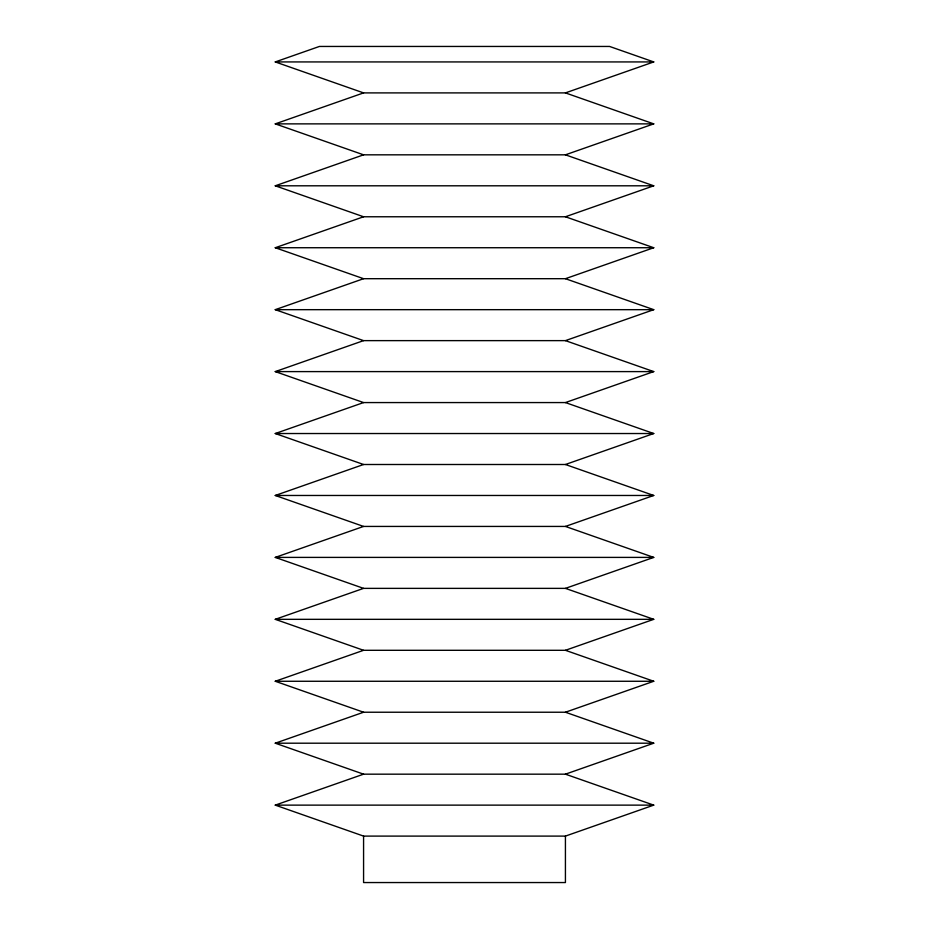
<?xml version="1.0" encoding="UTF-8"?>
<svg xmlns="http://www.w3.org/2000/svg" width="929" height="929" viewBox="0 0 929 929"><rect width="100%" height="100%" fill="white"/><g stroke="black" fill="none" stroke-linecap="round" stroke-linejoin="round"><path stroke-width="1.39" d="M275.263 61.929L319.413 46.45L609.587 46.45L653.737 61.929L565.424 92.9L363.576 92.9L275.263 61.929L653.737 61.929M565.424 92.9L653.737 123.871L565.424 154.829L363.576 154.829L275.263 123.871L363.576 92.9M565.424 278.7L653.737 309.671L565.424 340.629L363.576 340.629L275.263 309.671L363.576 278.7L565.424 278.7L653.737 247.729L565.424 216.771L363.576 216.771L275.263 185.8L363.576 154.829M363.576 278.7L275.263 247.729L363.576 216.771M565.424 216.771L653.737 185.8L565.424 154.829M565.424 340.629L653.737 371.6L565.424 402.571L363.576 402.571L275.263 371.6L363.576 340.629M565.424 402.571L653.737 433.529L565.424 464.5L363.576 464.5L275.263 433.529L363.576 402.571M363.576 650.3L275.263 681.271L363.576 712.229L565.424 712.229L653.737 681.271L565.424 650.3L363.576 650.3L275.263 619.329L363.576 588.371L565.424 588.371L653.737 557.4L565.424 526.429L363.576 526.429L275.263 495.471L363.576 464.5M363.576 588.371L275.263 557.4L363.576 526.429M565.424 526.429L653.737 495.471L565.424 464.5M565.424 712.229L653.737 743.2L565.424 774.171L363.576 774.171L275.263 743.2L363.576 712.229M565.424 650.3L653.737 619.329L565.424 588.371M565.424 774.171L653.737 805.129L565.424 836.1L363.576 836.1L275.263 805.129L363.576 774.171M275.263 123.871L653.737 123.871M275.263 185.8L653.737 185.8M275.263 247.729L653.737 247.729M275.263 309.671L653.737 309.671M275.263 371.6L653.737 371.6M275.263 433.529L653.737 433.529M275.263 495.471L653.737 495.471M275.263 557.4L653.737 557.4M275.263 619.329L653.737 619.329M275.263 681.271L653.737 681.271M275.263 743.2L653.737 743.2M275.263 805.129L653.737 805.129M565.424 836.1L565.424 882.55L363.576 882.55L363.576 836.1"/></g></svg>
